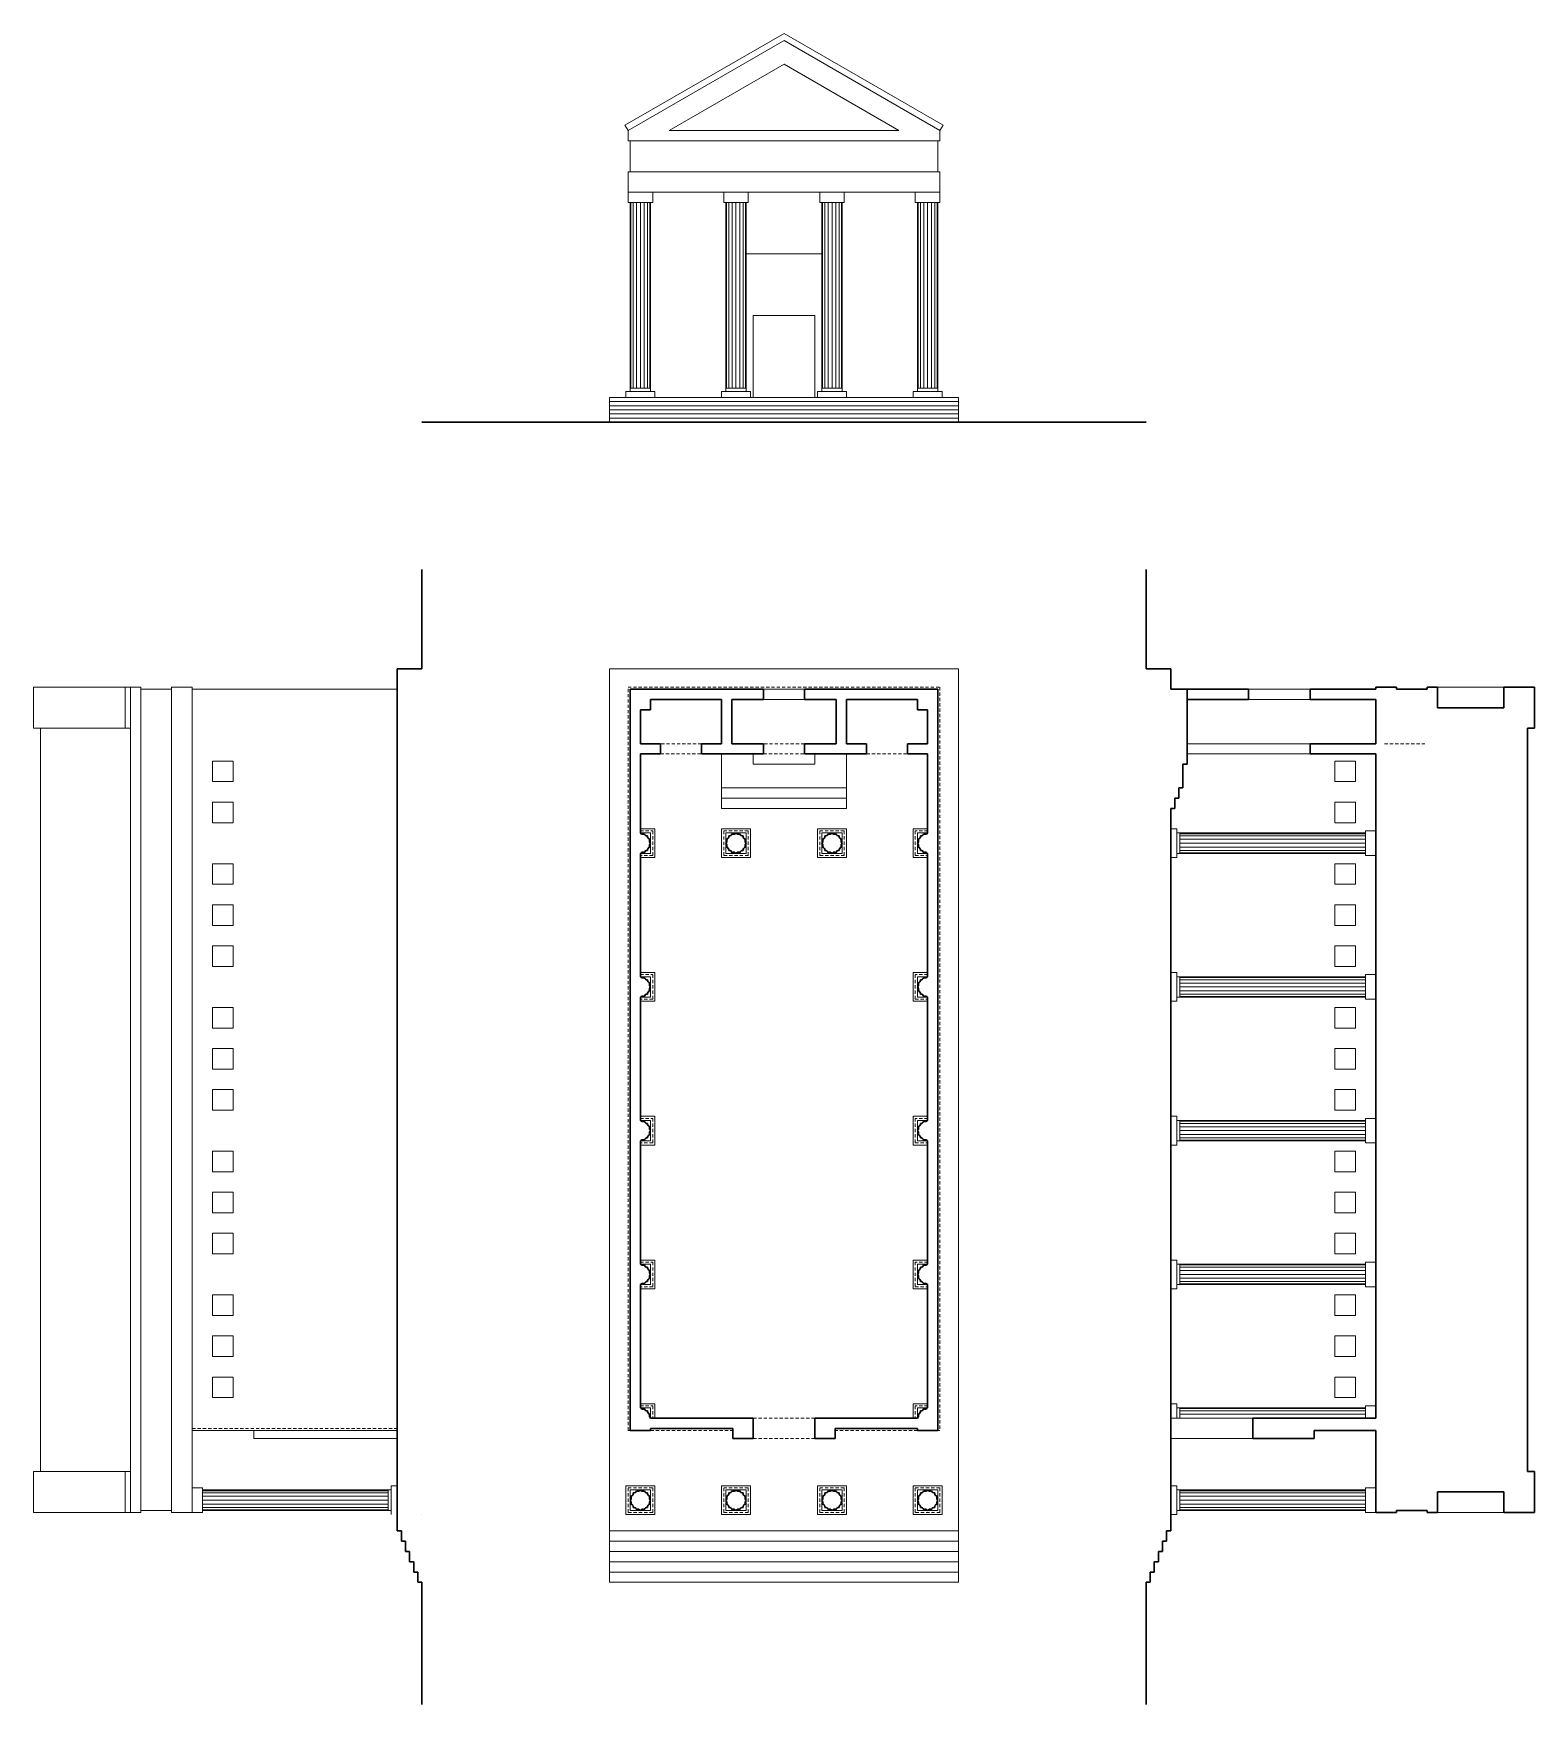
# Model space of a CAD drawing. Header units: metres. Extents: x -29.1 to 44.1, y -9.5 to 71.9.
import ezdxf

# ---------------------------------------------------------------- set-up
doc = ezdxf.new("R2010")
doc.units = ezdxf.units.M
doc.header["$LTSCALE"] = 0.025
doc.linetypes.add('HIDDEN', pattern=[9.525, 6.35, -3.175])
for name, color, linetype, lineweight in [('alvenaria', 7, 'Continuous', 30), ('projeções', 166, 'HIDDEN', 5), ('visto', 150, 'Continuous', 5)]:
    doc.layers.add(name, color=color, linetype=linetype, lineweight=lineweight)

msp = doc.modelspace()

# ---------------------------------------------------------------- linework, layer by layer
at = {"layer": 'alvenaria', "extrusion": (0, -1e-16, -1)}
msp.add_line((25.143, 53.012), (-10.143, 53.012), dxfattribs=at)
at = {"layer": 'alvenaria'}
for p, q in [((-10.143, 45.836), (-10.143, 41)), ((25.143, 45.836), (25.143, 41)), ((-10.143, 41), (-11.343, 41)), ((-11.343, 41), (-11.343, -1)), ((25.143, 41), (26.343, 41)), ((26.343, 41), (26.343, 40)), ((6.5, 40), (0, 40)), ((0, 40), (0, 3.9)), ((6.5, 39.5), (6.5, 40)), ((8.5, 39.5), (8.5, 40)), ((8.5, 40), (15, 40)), ((15, 40), (15, 3.9)), ((26.343, 40), (30.143, 40)), ((27.143, 40), (27.143, 36.35)), ((30.143, 39.5), (30.143, 40)), ((33.143, 39.5), (33.143, 40)), ((33.143, 40), (36.343, 40)), ((36.343, 40.1), (36.343, 40)), ((36.343, 40.1), (37.343, 40.1)), ((37.343, 40.1), (37.343, 40)), ((37.343, 40), (38.843, 40)), ((38.843, 40.1), (38.843, 40)), ((38.843, 40.1), (39.343, 40.1)), ((39.343, 40.1), (39.343, 39.1)), ((42.576, 40.1), (42.576, 39.1)), ((42.576, 40.1), (44.077, 40.1)), ((44.077, 38.1), (44.077, 40.1)), ((1, 39), (1, 39.5)), ((1, 39.5), (4.46, 39.5)), ((4.46, 39.5), (4.46, 37.35)), ((4.96, 37.35), (4.96, 39.5)), ((4.96, 39.5), (6.5, 39.5)), ((10.04, 39.5), (8.5, 39.5)), ((10.04, 37.35), (10.04, 39.5)), ((14, 39.5), (10.54, 39.5)), ((10.54, 39.5), (10.54, 37.35)), ((14, 39), (14, 39.5)), ((27.143, 39.5), (30.143, 39.5)), ((33.143, 39.5), (36.343, 39.5)), ((36.343, 39.5), (36.343, 37.35)), ((39.343, 39.1), (42.576, 39.1)), ((0.5, 37.35), (0.5, 39)), ((0.5, 39), (1, 39)), ((14.5, 39), (14, 39)), ((14.5, 37.35), (14.5, 39)), ((43.731, 1.9), (43.731, 38.1)), ((43.731, 38.1), (44.077, 38.1)), ((1.48, 37.35), (0.5, 37.35)), ((0.5, 33), (0.5, 36.85)), ((0.5, 36.85), (1.48, 36.85)), ((1.48, 36.85), (1.48, 37.35)), ((4.46, 37.35), (3.48, 37.35)), ((3.48, 37.35), (3.48, 36.85)), ((3.48, 36.85), (6.5, 36.85)), ((6.5, 37.35), (4.96, 37.35)), ((6.5, 36.85), (6.5, 37.35)), ((8.5, 36.85), (8.5, 37.35)), ((8.5, 37.35), (10.04, 37.35)), ((11.52, 36.85), (8.5, 36.85)), ((10.54, 37.35), (11.52, 37.35)), ((11.52, 37.35), (11.52, 36.85)), ((13.52, 36.85), (13.52, 37.35)), ((13.52, 37.35), (14.5, 37.35)), ((14.5, 36.85), (13.52, 36.85)), ((14.5, 33), (14.5, 36.85)), ((33.143, 37.35), (33.143, 36.85)), ((33.143, 37.35), (36.343, 37.35)), ((33.143, 36.85), (36.343, 36.85)), ((36.343, 36.85), (36.343, 4.5)), ((26.943, 36.35), (27.143, 36.35)), ((26.943, 36.35), (26.943, 35.2)), ((26.743, 35.2), (26.943, 35.2)), ((26.743, 35.2), (26.743, 34.7)), ((26.343, 34.2), (26.543, 34.2)), ((26.343, 34.2), (26.343, -1)), ((26.543, 34.7), (26.743, 34.7)), ((26.543, 34.7), (26.543, 34.2)), ((0.5, 26), (0.5, 32)), ((14.5, 26), (14.5, 32)), ((0.5, 19), (0.5, 25)), ((14.5, 19), (14.5, 25)), ((0.5, 12), (0.5, 18)), ((14.5, 12), (14.5, 18)), ((0.5, 5), (0.5, 11)), ((14.5, 5), (14.5, 11)), ((6, 4.5), (1, 4.5)), ((6, 3.5), (6, 4.5)), ((9, 3.5), (9, 4.5)), ((9, 4.5), (14, 4.5)), ((30.343, 3.5), (30.343, 4.5)), ((30.343, 4.5), (36.343, 4.5)), ((0, 3.9), (1, 3.9)), ((1, 4), (5, 4)), ((1, 3.9), (1, 4)), ((5, 4), (5, 3.5)), ((5, 3.5), (6, 3.5)), ((10, 3.5), (9, 3.5)), ((14, 4), (10, 4)), ((10, 4), (10, 3.5)), ((14, 3.9), (14, 4)), ((15, 3.9), (14, 3.9)), ((30.343, 3.5), (33.343, 3.5)), ((33.343, 3.9), (33.343, 3.5)), ((33.343, 3.9), (36.343, 3.9)), ((36.343, 3.9), (36.343, -0.1)), ((43.731, 1.9), (44.077, 1.9)), ((44.077, -0.1), (44.077, 1.9)), ((39.343, -0.1), (39.343, 0.9)), ((39.343, 0.9), (42.576, 0.9)), ((42.576, -0.1), (42.576, 0.9)), ((37.343, 0), (38.843, 0)), ((37.343, 0), (37.343, -0.1)), ((38.843, 0), (38.843, -0.1)), ((36.343, -0.1), (37.343, -0.1)), ((38.843, -0.1), (39.343, -0.1)), ((42.576, -0.1), (44.077, -0.1)), ((-11.143, -1), (-11.343, -1)), ((-11.143, -1), (-11.143, -1.5)), ((-10.943, -1.5), (-11.143, -1.5)), ((-10.943, -1.5), (-10.943, -2)), ((25.943, -1.5), (25.943, -2)), ((25.943, -1.5), (26.143, -1.5)), ((26.143, -1), (26.143, -1.5)), ((26.143, -1), (26.343, -1)), ((-10.743, -2), (-10.943, -2)), ((-10.743, -2), (-10.743, -2.5)), ((25.743, -2), (25.743, -2.5)), ((25.743, -2), (25.943, -2)), ((-10.543, -2.5), (-10.743, -2.5)), ((-10.543, -2.5), (-10.543, -3)), ((-10.343, -3), (-10.543, -3)), ((-10.343, -3), (-10.343, -3.5)), ((25.343, -3), (25.343, -3.5)), ((25.343, -3), (25.543, -3)), ((25.543, -2.5), (25.543, -3)), ((25.543, -2.5), (25.743, -2.5)), ((-10.143, -3.5), (-10.343, -3.5)), ((-10.143, -3.5), (-10.143, -9.455)), ((25.143, -3.5), (25.143, -9.455)), ((25.143, -3.5), (25.343, -3.5))]:
    msp.add_line(p, q, dxfattribs=at)
for centre, start, end in [((0.615, 33.076), 213.51953, 303.98047), ((0.826, 32.988), 191.01953, 281.48047), ((0.988, 32.826), 168.51953, 258.98047), ((1.076, 32.615), 146.01953, 236.48047), ((4.584, 32.615), 303.51953, 33.98047), ((4.672, 32.826), 281.01953, 11.48047), ((4.834, 32.988), 258.51953, 348.98047), ((5.045, 33.076), 236.01953, 326.48047), ((5.275, 33.076), 213.51953, 303.98047), ((5.486, 32.988), 191.01953, 281.48047), ((5.648, 32.826), 168.51953, 258.98047), ((5.736, 32.615), 146.01953, 236.48047), ((9.264, 32.615), 303.51953, 33.98047), ((9.352, 32.826), 281.01953, 11.48047), ((9.514, 32.988), 258.51953, 348.98047), ((9.725, 33.076), 236.01953, 326.48047), ((9.955, 33.076), 213.51953, 303.98047), ((10.166, 32.988), 191.01953, 281.48047), ((10.328, 32.826), 168.51953, 258.98047), ((10.416, 32.615), 146.01953, 236.48047), ((13.924, 32.615), 303.51953, 33.98047), ((14.012, 32.826), 281.01953, 11.48047), ((14.174, 32.988), 258.51953, 348.98047), ((14.385, 33.076), 236.01953, 326.48047), ((0.615, 31.924), 56.01953, 146.48047), ((0.826, 32.012), 78.51953, 168.98047), ((0.988, 32.174), 101.01953, 191.48047), ((1.076, 32.385), 123.51953, 213.98047), ((4.584, 32.385), 326.01953, 56.48047), ((4.672, 32.174), 348.51953, 78.98047), ((4.834, 32.012), 11.01953, 101.48047), ((5.045, 31.924), 33.51953, 123.98047), ((5.275, 31.924), 56.01953, 146.48047), ((5.486, 32.012), 78.51953, 168.98047), ((5.648, 32.174), 101.01953, 191.48047), ((5.736, 32.385), 123.51953, 213.98047), ((9.264, 32.385), 326.01953, 56.48047), ((9.352, 32.174), 348.51953, 78.98047), ((9.514, 32.012), 11.01953, 101.48047), ((9.725, 31.924), 33.51953, 123.98047), ((9.955, 31.924), 56.01953, 146.48047), ((10.166, 32.012), 78.51953, 168.98047), ((10.328, 32.174), 101.01953, 191.48047), ((10.416, 32.385), 123.51953, 213.98047), ((13.924, 32.385), 326.01953, 56.48047), ((14.012, 32.174), 348.51953, 78.98047), ((14.174, 32.012), 11.01953, 101.48047), ((14.385, 31.924), 33.51953, 123.98047), ((0.615, 26.076), 213.51953, 303.98047), ((0.826, 25.988), 191.01953, 281.48047), ((0.988, 25.826), 168.51953, 258.98047), ((0.988, 25.174), 101.01953, 191.48047), ((1.076, 25.615), 146.01953, 236.48047), ((1.076, 25.385), 123.51953, 213.98047), ((13.924, 25.615), 303.51953, 33.98047), ((13.924, 25.385), 326.01953, 56.48047), ((14.012, 25.826), 281.01953, 11.48047), ((14.012, 25.174), 348.51953, 78.98047), ((14.174, 25.988), 258.51953, 348.98047), ((14.385, 26.076), 236.01953, 326.48047), ((0.615, 24.924), 56.01953, 146.48047), ((0.826, 25.012), 78.51953, 168.98047), ((14.174, 25.012), 11.01953, 101.48047), ((14.385, 24.924), 33.51953, 123.98047), ((0.615, 19.076), 213.51953, 303.98047), ((0.826, 18.988), 191.01953, 281.48047), ((0.988, 18.826), 168.51953, 258.98047), ((14.012, 18.826), 281.01953, 11.48047), ((14.174, 18.988), 258.51953, 348.98047), ((14.385, 19.076), 236.01953, 326.48047), ((0.615, 17.924), 56.01953, 146.48047), ((0.826, 18.012), 78.51953, 168.98047), ((0.988, 18.174), 101.01953, 191.48047), ((1.076, 18.615), 146.01953, 236.48047), ((1.076, 18.385), 123.51953, 213.98047), ((13.924, 18.615), 303.51953, 33.98047), ((13.924, 18.385), 326.01953, 56.48047), ((14.012, 18.174), 348.51953, 78.98047), ((14.174, 18.012), 11.01953, 101.48047), ((14.385, 17.924), 33.51953, 123.98047), ((0.615, 12.076), 213.51953, 303.98047), ((0.826, 11.988), 191.01953, 281.48047), ((0.988, 11.826), 168.51953, 258.98047), ((1.076, 11.615), 146.01953, 236.48047), ((1.076, 11.385), 123.51953, 213.98047), ((13.924, 11.615), 303.51953, 33.98047), ((13.924, 11.385), 326.01953, 56.48047), ((14.012, 11.826), 281.01953, 11.48047), ((14.174, 11.988), 258.51953, 348.98047), ((14.385, 12.076), 236.01953, 326.48047), ((0.615, 10.924), 56.01953, 146.48047), ((0.826, 11.012), 78.51953, 168.98047), ((0.988, 11.174), 101.01953, 191.48047), ((14.012, 11.174), 348.51953, 78.98047), ((14.174, 11.012), 11.01953, 101.48047), ((14.385, 10.924), 33.51953, 123.98047), ((0.615, 5.076), 213.51953, 303.98047), ((0.826, 4.988), 191.01953, 281.48047), ((14.174, 4.988), 258.51953, 348.98047), ((14.385, 5.076), 236.01953, 326.48047), ((0.988, 4.826), 168.51953, 258.98047), ((1.076, 4.615), 146.01953, 236.48047), ((13.924, 4.615), 303.51953, 33.98047), ((14.012, 4.826), 281.01953, 11.48047), ((0.012, 0.826), 281.01953, 11.48047), ((0.174, 0.988), 258.51953, 348.98047), ((0.385, 1.076), 236.01953, 326.48047), ((0.615, 1.076), 213.51953, 303.98047), ((0.826, 0.988), 191.01953, 281.48047), ((0.988, 0.826), 168.51953, 258.98047), ((4.672, 0.826), 281.01953, 11.48047), ((4.834, 0.988), 258.51953, 348.98047), ((5.045, 1.076), 236.01953, 326.48047), ((5.275, 1.076), 213.51953, 303.98047), ((5.486, 0.988), 191.01953, 281.48047), ((5.648, 0.826), 168.51953, 258.98047), ((9.352, 0.826), 281.01953, 11.48047), ((9.514, 0.988), 258.51953, 348.98047), ((9.725, 1.076), 236.01953, 326.48047), ((9.955, 1.076), 213.51953, 303.98047), ((10.166, 0.988), 191.01953, 281.48047), ((10.328, 0.826), 168.51953, 258.98047), ((14.012, 0.826), 281.01953, 11.48047), ((14.174, 0.988), 258.51953, 348.98047), ((14.385, 1.076), 236.01953, 326.48047), ((14.615, 1.076), 213.51953, 303.98047), ((14.826, 0.988), 191.01953, 281.48047), ((14.988, 0.826), 168.51953, 258.98047), ((-0.076, 0.615), 303.51953, 33.98047), ((-0.076, 0.385), 326.01953, 56.48047), ((0.012, 0.174), 348.51953, 78.98047), ((0.174, 0.012), 11.01953, 101.48047), ((0.385, -0.076), 33.51953, 123.98047), ((0.615, -0.076), 56.01953, 146.48047), ((0.826, 0.012), 78.51953, 168.98047), ((0.988, 0.174), 101.01953, 191.48047), ((1.076, 0.615), 146.01953, 236.48047), ((1.076, 0.385), 123.51953, 213.98047), ((4.584, 0.615), 303.51953, 33.98047), ((4.584, 0.385), 326.01953, 56.48047), ((4.672, 0.174), 348.51953, 78.98047), ((4.834, 0.012), 11.01953, 101.48047), ((5.045, -0.076), 33.51953, 123.98047), ((5.275, -0.076), 56.01953, 146.48047), ((5.486, 0.012), 78.51953, 168.98047), ((5.648, 0.174), 101.01953, 191.48047), ((5.736, 0.615), 146.01953, 236.48047), ((5.736, 0.385), 123.51953, 213.98047), ((9.264, 0.615), 303.51953, 33.98047), ((9.264, 0.385), 326.01953, 56.48047), ((9.352, 0.174), 348.51953, 78.98047), ((9.514, 0.012), 11.01953, 101.48047), ((9.725, -0.076), 33.51953, 123.98047), ((9.955, -0.076), 56.01953, 146.48047), ((10.166, 0.012), 78.51953, 168.98047), ((10.328, 0.174), 101.01953, 191.48047), ((10.416, 0.615), 146.01953, 236.48047), ((10.416, 0.385), 123.51953, 213.98047), ((13.924, 0.615), 303.51953, 33.98047), ((13.924, 0.385), 326.01953, 56.48047), ((14.012, 0.174), 348.51953, 78.98047), ((14.174, 0.012), 11.01953, 101.48047), ((14.385, -0.076), 33.51953, 123.98047), ((14.615, -0.076), 56.01953, 146.48047), ((14.826, 0.012), 78.51953, 168.98047), ((14.988, 0.174), 101.01953, 191.48047), ((15.076, 0.615), 146.01953, 236.48047), ((15.076, 0.385), 123.51953, 213.98047)]:
    msp.add_arc(centre, 0.137, start, end, dxfattribs=at)
at = {"layer": 'projeções'}
for p, q in [((-0.1, 3.9), (-0.1, 40.1)), ((-0.1, 40.1), (15.1, 40.1)), ((15.1, 40.1), (15.1, 3.9)), ((3.48, 37.35), (1.48, 37.35)), ((1.48, 36.85), (3.48, 36.85)), ((8.5, 37.35), (6.5, 37.35)), ((6.5, 36.85), (8.5, 36.85)), ((11.52, 36.85), (13.52, 36.85)), ((0.5, 33.1), (1.1, 33.1)), ((1.1, 33.1), (1.1, 31.9)), ((4.56, 31.9), (4.56, 33.1)), ((4.56, 33.1), (5.76, 33.1)), ((5.76, 33.1), (5.76, 31.9)), ((9.24, 31.9), (9.24, 33.1)), ((9.24, 33.1), (10.44, 33.1)), ((10.44, 33.1), (10.44, 31.9)), ((14.5, 33.1), (13.9, 33.1)), ((13.9, 33.1), (13.9, 31.9)), ((1.1, 31.9), (0.5, 31.9)), ((5.76, 31.9), (4.56, 31.9)), ((10.44, 31.9), (9.24, 31.9)), ((13.9, 31.9), (14.5, 31.9)), ((0.5, 26.1), (1.1, 26.1)), ((1.1, 26.1), (1.1, 24.9)), ((14.5, 26.1), (13.9, 26.1)), ((13.9, 26.1), (13.9, 24.9)), ((1.1, 24.9), (0.5, 24.9)), ((13.9, 24.9), (14.5, 24.9)), ((0.5, 19.1), (1.1, 19.1)), ((1.1, 19.1), (1.1, 17.9)), ((14.5, 19.1), (13.9, 19.1)), ((13.9, 19.1), (13.9, 17.9)), ((1.1, 17.9), (0.5, 17.9)), ((13.9, 17.9), (14.5, 17.9)), ((0.5, 12.1), (1.1, 12.1)), ((1.1, 12.1), (1.1, 10.9)), ((14.5, 12.1), (13.9, 12.1)), ((13.9, 12.1), (13.9, 10.9)), ((1.1, 10.9), (0.5, 10.9)), ((13.9, 10.9), (14.5, 10.9)), ((0.5, 5.1), (1.1, 5.1)), ((1.1, 5.1), (1.1, 4.5)), ((14.5, 5.1), (13.9, 5.1)), ((13.9, 5.1), (13.9, 4.5)), ((9, 4.5), (6, 4.5)), ((-11.343, 4), (-21.343, 4)), ((0, 3.9), (-0.1, 3.9)), ((1, 3.9), (5, 3.9)), ((6, 3.5), (9, 3.5)), ((14, 3.9), (10, 3.9)), ((15.1, 3.9), (15, 3.9)), ((-0.1, -0.1), (-0.1, 1.1)), ((-0.1, 1.1), (1.1, 1.1)), ((1.1, 1.1), (1.1, -0.1)), ((4.56, -0.1), (4.56, 1.1)), ((4.56, 1.1), (5.76, 1.1)), ((5.76, 1.1), (5.76, -0.1)), ((9.24, -0.1), (9.24, 1.1)), ((9.24, 1.1), (10.44, 1.1)), ((10.44, 1.1), (10.44, -0.1)), ((13.9, -0.1), (13.9, 1.1)), ((13.9, 1.1), (15.1, 1.1)), ((15.1, 1.1), (15.1, -0.1)), ((1.1, -0.1), (-0.1, -0.1)), ((5.76, -0.1), (4.56, -0.1)), ((10.44, -0.1), (9.24, -0.1)), ((15.1, -0.1), (13.9, -0.1))]:
    msp.add_line(p, q, dxfattribs=at)
at = {"layer": 'projeções', "extrusion": (-4e-16, 0, -1)}
msp.add_line((36.766, 37.35), (38.766, 37.35), dxfattribs=at)
at = {"layer": 'visto', "extrusion": (0, -1e-16, -1)}
for p, q in [((-0.25, 67.472), (7.5, 71.946)), ((15.25, 67.472), (7.5, 71.946)), ((-0.1, 67.212), (7.5, 71.6)), ((15.1, 67.212), (7.5, 71.6)), ((1.9, 67.212), (7.5, 70.445)), ((13.1, 67.212), (7.5, 70.445)), ((-0.1, 67.212), (-0.25, 67.472)), ((-0.1, 66.712), (-0.1, 67.212)), ((13.1, 67.212), (1.9, 67.212)), ((15.1, 67.212), (15.25, 67.472)), ((15.1, 67.212), (15.1, 66.712)), ((15.1, 66.712), (-0.1, 66.712)), ((0, 65.212), (0, 66.712)), ((15, 66.712), (15, 65.212)), ((15.1, 65.212), (-0.1, 65.212)), ((-0.1, 63.712), (-0.1, 65.212)), ((15.1, 65.212), (15.1, 63.712)), ((15.1, 64.212), (-0.1, 64.212)), ((1.1, 63.712), (-0.1, 63.712)), ((0, 63.712), (0, 54.512)), ((0.038, 63.712), (0.038, 54.662)), ((0.146, 63.712), (0.146, 54.662)), ((0.309, 63.712), (0.309, 54.662)), ((0.5, 63.712), (0.5, 54.662)), ((0.691, 63.712), (0.691, 54.662)), ((0.854, 63.712), (0.854, 54.662)), ((0.962, 63.712), (0.962, 54.662)), ((1, 63.712), (1, 54.512)), ((1.1, 64.212), (1.1, 63.712)), ((4.56, 63.712), (4.56, 64.212)), ((5.76, 63.712), (4.56, 63.712)), ((4.66, 63.712), (4.66, 54.512)), ((4.698, 63.712), (4.698, 54.662)), ((4.806, 63.712), (4.806, 54.662)), ((4.969, 63.712), (4.969, 54.662)), ((5.16, 63.712), (5.16, 54.662)), ((5.351, 63.712), (5.351, 54.662)), ((5.514, 63.712), (5.514, 54.662)), ((5.622, 63.712), (5.622, 54.662)), ((5.66, 63.712), (5.66, 54.512)), ((5.76, 64.212), (5.76, 63.712)), ((9.24, 63.712), (9.24, 64.212)), ((10.44, 63.712), (9.24, 63.712)), ((9.34, 63.712), (9.34, 54.512)), ((9.378, 63.712), (9.378, 54.662)), ((9.486, 63.712), (9.486, 54.662)), ((9.649, 63.712), (9.649, 54.662)), ((9.84, 63.712), (9.84, 54.662)), ((10.031, 63.712), (10.031, 54.662)), ((10.194, 63.712), (10.194, 54.662)), ((10.302, 63.712), (10.302, 54.662)), ((10.34, 63.712), (10.34, 54.512)), ((10.44, 64.212), (10.44, 63.712)), ((13.9, 63.712), (13.9, 64.212)), ((15.1, 63.712), (13.9, 63.712)), ((14, 63.712), (14, 54.512)), ((14.038, 63.712), (14.038, 54.662)), ((14.146, 63.712), (14.146, 54.662)), ((14.309, 63.712), (14.309, 54.662)), ((14.5, 63.712), (14.5, 54.662)), ((14.691, 63.712), (14.691, 54.662)), ((14.854, 63.712), (14.854, 54.662)), ((14.962, 63.712), (14.962, 54.662)), ((15, 63.712), (15, 54.512)), ((5.66, 61.212), (9.34, 61.212)), ((6, 58.212), (9, 58.212)), ((6, 58.212), (6, 54.212)), ((9, 58.212), (9, 54.212)), ((1, 54.662), (0, 54.662)), ((5.66, 54.662), (4.66, 54.662)), ((10.34, 54.662), (9.34, 54.662)), ((15, 54.662), (14, 54.662)), ((-1, 54.212), (-1, 53.012)), ((16, 54.212), (-1, 54.212)), ((16, 54.012), (-1, 54.012)), ((16, 53.812), (-1, 53.812)), ((-0.2, 54.512), (-0.2, 54.212)), ((1.2, 54.512), (-0.2, 54.512)), ((1.2, 54.512), (1.2, 54.212)), ((5.86, 54.512), (4.46, 54.512)), ((4.46, 54.512), (4.46, 54.212)), ((5.86, 54.512), (5.86, 54.212)), ((10.54, 54.512), (9.14, 54.512)), ((9.14, 54.512), (9.14, 54.212)), ((10.54, 54.512), (10.54, 54.212)), ((15.2, 54.512), (13.8, 54.512)), ((13.8, 54.512), (13.8, 54.212)), ((15.2, 54.512), (15.2, 54.212)), ((16, 54.212), (16, 53.012)), ((16, 53.612), (-1, 53.612)), ((16, 53.412), (-1, 53.412)), ((16, 53.212), (-1, 53.212))]:
    msp.add_line(p, q, dxfattribs=at)
at = {"layer": 'visto'}
for p, q in [((16, 41), (-1, 41)), ((-1, 41), (-1, -3.5)), ((16, -3.5), (16, 41)), ((-23.843, 40.1), (-29.077, 40.1)), ((-29.077, 38.1), (-29.077, 40.1)), ((-24.603, 38.1), (-24.603, 40.1)), ((-24.343, 40.1), (-24.343, -0.1)), ((-23.843, 40.1), (-23.843, -0.1)), ((-22.343, 40), (-23.843, 40)), ((-22.343, 40.1), (-22.343, -0.1)), ((-21.343, 40.1), (-22.343, 40.1)), ((-21.343, 40.1), (-21.343, -0.1)), ((-11.343, 40), (-21.343, 40)), ((6.5, 40), (8.5, 40)), ((30.143, 40), (33.143, 40)), ((42.576, 40.1), (39.343, 40.1)), ((8.5, 39.5), (6.5, 39.5)), ((33.143, 39.5), (30.143, 39.5)), ((-24.343, 38.1), (-29.077, 38.1)), ((-28.731, 1.9), (-28.731, 38.1)), ((4.46, 34.2), (4.46, 36.85)), ((6, 36.35), (6, 36.85)), ((9, 36.35), (9, 36.85)), ((10.54, 34.2), (10.54, 36.85)), ((33.143, 37.35), (27.143, 37.35)), ((33.143, 36.85), (27.143, 36.85)), ((-20.343, 36.5), (-20.343, 35.5)), ((-19.343, 36.5), (-20.343, 36.5)), ((-19.343, 36.5), (-19.343, 35.5)), ((6, 36.35), (9, 36.35)), ((34.343, 36.5), (34.343, 35.5)), ((34.343, 36.5), (35.343, 36.5)), ((35.343, 36.5), (35.343, 35.5)), ((-19.343, 35.5), (-20.343, 35.5)), ((4.46, 35.2), (10.54, 35.2)), ((34.343, 35.5), (35.343, 35.5)), ((-20.343, 34.5), (-20.343, 33.5)), ((-19.343, 34.5), (-20.343, 34.5)), ((-19.343, 34.5), (-19.343, 33.5)), ((4.46, 34.7), (10.54, 34.7)), ((4.46, 34.2), (10.54, 34.2)), ((34.343, 34.5), (34.343, 33.5)), ((34.343, 34.5), (35.343, 34.5)), ((35.343, 34.5), (35.343, 33.5)), ((-19.343, 33.5), (-20.343, 33.5)), ((34.343, 33.5), (35.343, 33.5)), ((0.5, 33.2), (1.2, 33.2)), ((0.5, 33), (1, 33)), ((1, 33), (1, 32)), ((1.2, 33.2), (1.2, 31.8)), ((4.46, 33.2), (5.86, 33.2)), ((4.46, 31.8), (4.46, 33.2)), ((4.66, 32), (4.66, 33)), ((4.66, 33), (5.66, 33)), ((5.66, 33), (5.66, 32)), ((5.86, 33.2), (5.86, 31.8)), ((9.14, 33.2), (10.54, 33.2)), ((9.14, 31.8), (9.14, 33.2)), ((9.34, 32), (9.34, 33)), ((9.34, 33), (10.34, 33)), ((10.34, 33), (10.34, 32)), ((10.54, 33.2), (10.54, 31.8)), ((14.5, 33.2), (13.8, 33.2)), ((13.8, 33.2), (13.8, 31.8)), ((14.5, 33), (14, 33)), ((14, 33), (14, 32)), ((26.643, 33.2), (26.343, 33.2)), ((26.643, 31.8), (26.643, 33.2)), ((35.843, 33), (26.643, 33)), ((26.793, 32), (26.793, 33)), ((35.843, 32.962), (26.793, 32.962)), ((35.843, 32.854), (26.793, 32.854)), ((35.843, 32.691), (26.793, 32.691)), ((35.843, 33.1), (35.843, 31.9)), ((36.343, 33.1), (35.843, 33.1)), ((1, 32), (0.5, 32)), ((1.2, 31.8), (0.5, 31.8)), ((5.86, 31.8), (4.46, 31.8)), ((5.66, 32), (4.66, 32)), ((10.54, 31.8), (9.14, 31.8)), ((10.34, 32), (9.34, 32)), ((13.8, 31.8), (14.5, 31.8)), ((14, 32), (14.5, 32)), ((26.643, 31.8), (26.343, 31.8)), ((35.843, 32), (26.643, 32)), ((35.843, 32.5), (26.793, 32.5)), ((35.843, 32.309), (26.793, 32.309)), ((35.843, 32.146), (26.793, 32.146)), ((35.843, 32.038), (26.793, 32.038)), ((36.343, 31.9), (35.843, 31.9)), ((-20.343, 31.5), (-20.343, 30.5)), ((-19.343, 31.5), (-20.343, 31.5)), ((-19.343, 31.5), (-19.343, 30.5)), ((34.343, 31.5), (34.343, 30.5)), ((34.343, 31.5), (35.343, 31.5)), ((35.343, 31.5), (35.343, 30.5)), ((-19.343, 30.5), (-20.343, 30.5)), ((34.343, 30.5), (35.343, 30.5)), ((-19.343, 29.5), (-20.343, 29.5)), ((-20.343, 29.5), (-20.343, 28.5)), ((-19.343, 29.5), (-19.343, 28.5)), ((34.343, 29.5), (34.343, 28.5)), ((34.343, 29.5), (35.343, 29.5)), ((35.343, 29.5), (35.343, 28.5)), ((-19.343, 28.5), (-20.343, 28.5)), ((34.343, 28.5), (35.343, 28.5)), ((-19.343, 27.5), (-20.343, 27.5)), ((-20.343, 27.5), (-20.343, 26.5)), ((-19.343, 27.5), (-19.343, 26.5)), ((34.343, 27.5), (34.343, 26.5)), ((34.343, 27.5), (35.343, 27.5)), ((35.343, 27.5), (35.343, 26.5)), ((-19.343, 26.5), (-20.343, 26.5)), ((0.5, 26.2), (1.2, 26.2)), ((1.2, 26.2), (1.2, 24.8)), ((14.5, 26.2), (13.8, 26.2)), ((13.8, 26.2), (13.8, 24.8)), ((26.643, 26.2), (26.343, 26.2)), ((26.643, 24.8), (26.643, 26.2)), ((34.343, 26.5), (35.343, 26.5)), ((35.843, 26.1), (35.843, 24.9)), ((36.343, 26.1), (35.843, 26.1)), ((0.5, 26), (1, 26)), ((1, 26), (1, 25)), ((14.5, 26), (14, 26)), ((14, 26), (14, 25)), ((35.843, 26), (26.643, 26)), ((26.793, 25), (26.793, 26)), ((35.843, 25.962), (26.793, 25.962)), ((35.843, 25.854), (26.793, 25.854)), ((35.843, 25.691), (26.793, 25.691)), ((35.843, 25.5), (26.793, 25.5)), ((35.843, 25.309), (26.793, 25.309)), ((-20.343, 24.5), (-20.343, 23.5)), ((-19.343, 24.5), (-20.343, 24.5)), ((-19.343, 24.5), (-19.343, 23.5)), ((1, 25), (0.5, 25)), ((1.2, 24.8), (0.5, 24.8)), ((13.8, 24.8), (14.5, 24.8)), ((14, 25), (14.5, 25)), ((26.643, 24.8), (26.343, 24.8)), ((35.843, 25), (26.643, 25)), ((35.843, 25.146), (26.793, 25.146)), ((35.843, 25.038), (26.793, 25.038)), ((34.343, 24.5), (34.343, 23.5)), ((34.343, 24.5), (35.343, 24.5)), ((35.343, 24.5), (35.343, 23.5)), ((36.343, 24.9), (35.843, 24.9)), ((-19.343, 23.5), (-20.343, 23.5)), ((34.343, 23.5), (35.343, 23.5)), ((-20.343, 22.5), (-20.343, 21.5)), ((-19.343, 22.5), (-20.343, 22.5)), ((-19.343, 22.5), (-19.343, 21.5)), ((34.343, 22.5), (34.343, 21.5)), ((34.343, 22.5), (35.343, 22.5)), ((35.343, 22.5), (35.343, 21.5)), ((-19.343, 21.5), (-20.343, 21.5)), ((34.343, 21.5), (35.343, 21.5)), ((-20.343, 20.5), (-20.343, 19.5)), ((-19.343, 20.5), (-20.343, 20.5)), ((-19.343, 20.5), (-19.343, 19.5)), ((34.343, 20.5), (34.343, 19.5)), ((34.343, 20.5), (35.343, 20.5)), ((35.343, 20.5), (35.343, 19.5)), ((-19.343, 19.5), (-20.343, 19.5)), ((0.5, 19.2), (1.2, 19.2)), ((0.5, 19), (1, 19)), ((1, 19), (1, 18)), ((1.2, 19.2), (1.2, 17.8)), ((14.5, 19.2), (13.8, 19.2)), ((13.8, 19.2), (13.8, 17.8)), ((14.5, 19), (14, 19)), ((14, 19), (14, 18)), ((26.643, 19.2), (26.343, 19.2)), ((26.643, 17.8), (26.643, 19.2)), ((35.843, 19), (26.643, 19)), ((26.793, 18), (26.793, 19)), ((35.843, 18.962), (26.793, 18.962)), ((35.843, 18.854), (26.793, 18.854)), ((34.343, 19.5), (35.343, 19.5)), ((35.843, 19.1), (35.843, 17.9)), ((36.343, 19.1), (35.843, 19.1)), ((1, 18), (0.5, 18)), ((14, 18), (14.5, 18)), ((35.843, 18), (26.643, 18)), ((35.843, 18.691), (26.793, 18.691)), ((35.843, 18.5), (26.793, 18.5)), ((35.843, 18.309), (26.793, 18.309)), ((35.843, 18.146), (26.793, 18.146)), ((35.843, 18.038), (26.793, 18.038)), ((-20.343, 17.5), (-20.343, 16.5)), ((-19.343, 17.5), (-20.343, 17.5)), ((-19.343, 17.5), (-19.343, 16.5)), ((1.2, 17.8), (0.5, 17.8)), ((13.8, 17.8), (14.5, 17.8)), ((26.643, 17.8), (26.343, 17.8)), ((34.343, 17.5), (34.343, 16.5)), ((34.343, 17.5), (35.343, 17.5)), ((35.343, 17.5), (35.343, 16.5)), ((36.343, 17.9), (35.843, 17.9)), ((-19.343, 16.5), (-20.343, 16.5)), ((34.343, 16.5), (35.343, 16.5)), ((-20.343, 15.5), (-20.343, 14.5)), ((-19.343, 15.5), (-20.343, 15.5)), ((-19.343, 15.5), (-19.343, 14.5)), ((34.343, 15.5), (34.343, 14.5)), ((34.343, 15.5), (35.343, 15.5)), ((35.343, 15.5), (35.343, 14.5)), ((-19.343, 14.5), (-20.343, 14.5)), ((34.343, 14.5), (35.343, 14.5)), ((-20.343, 13.5), (-20.343, 12.5)), ((-19.343, 13.5), (-20.343, 13.5)), ((-19.343, 13.5), (-19.343, 12.5)), ((34.343, 13.5), (34.343, 12.5)), ((34.343, 13.5), (35.343, 13.5)), ((35.343, 13.5), (35.343, 12.5)), ((-19.343, 12.5), (-20.343, 12.5)), ((34.343, 12.5), (35.343, 12.5)), ((0.5, 12.2), (1.2, 12.2)), ((0.5, 12), (1, 12)), ((1, 12), (1, 11)), ((1.2, 12.2), (1.2, 10.8)), ((14.5, 12.2), (13.8, 12.2)), ((13.8, 12.2), (13.8, 10.8)), ((14.5, 12), (14, 12)), ((14, 12), (14, 11)), ((26.643, 12.2), (26.343, 12.2)), ((26.643, 10.8), (26.643, 12.2)), ((35.843, 12), (26.643, 12)), ((26.793, 11), (26.793, 12)), ((35.843, 11.962), (26.793, 11.962)), ((35.843, 11.854), (26.793, 11.854)), ((35.843, 11.691), (26.793, 11.691)), ((35.843, 11.5), (26.793, 11.5)), ((35.843, 12.1), (35.843, 10.9)), ((36.343, 12.1), (35.843, 12.1)), ((1, 11), (0.5, 11)), ((1.2, 10.8), (0.5, 10.8)), ((13.8, 10.8), (14.5, 10.8)), ((14, 11), (14.5, 11)), ((26.643, 10.8), (26.343, 10.8)), ((35.843, 11), (26.643, 11)), ((35.843, 11.309), (26.793, 11.309)), ((35.843, 11.146), (26.793, 11.146)), ((35.843, 11.038), (26.793, 11.038)), ((36.343, 10.9), (35.843, 10.9)), ((-20.343, 10.5), (-20.343, 9.5)), ((-19.343, 10.5), (-20.343, 10.5)), ((-19.343, 10.5), (-19.343, 9.5)), ((34.343, 10.5), (34.343, 9.5)), ((34.343, 10.5), (35.343, 10.5)), ((35.343, 10.5), (35.343, 9.5)), ((-19.343, 9.5), (-20.343, 9.5)), ((34.343, 9.5), (35.343, 9.5)), ((-20.343, 8.5), (-20.343, 7.5)), ((-19.343, 8.5), (-20.343, 8.5)), ((-19.343, 8.5), (-19.343, 7.5)), ((34.343, 8.5), (34.343, 7.5)), ((34.343, 8.5), (35.343, 8.5)), ((35.343, 8.5), (35.343, 7.5)), ((-19.343, 7.5), (-20.343, 7.5)), ((34.343, 7.5), (35.343, 7.5)), ((-20.343, 6.5), (-20.343, 5.5)), ((-19.343, 6.5), (-20.343, 6.5)), ((-19.343, 6.5), (-19.343, 5.5)), ((34.343, 6.5), (34.343, 5.5)), ((34.343, 6.5), (35.343, 6.5)), ((35.343, 6.5), (35.343, 5.5)), ((-19.343, 5.5), (-20.343, 5.5)), ((0.5, 5.2), (1.2, 5.2)), ((0.5, 5), (1, 5)), ((1, 5), (1, 4.5)), ((1.2, 5.2), (1.2, 4.5)), ((14.5, 5.2), (13.8, 5.2)), ((13.8, 5.2), (13.8, 4.5)), ((14.5, 5), (14, 5)), ((14, 5), (14, 4.5)), ((26.643, 5.2), (26.343, 5.2)), ((26.643, 4.5), (26.643, 5.2)), ((35.843, 5), (26.643, 5)), ((26.793, 4.5), (26.793, 5)), ((35.843, 4.962), (26.793, 4.962)), ((34.343, 5.5), (35.343, 5.5)), ((35.843, 5.1), (35.843, 4.5)), ((36.343, 5.1), (35.843, 5.1)), ((30.343, 4.5), (26.343, 4.5)), ((35.843, 4.854), (26.793, 4.854)), ((35.843, 4.691), (26.793, 4.691)), ((-11.343, 3.9), (-21.343, 3.9)), ((-18.343, 3.9), (-18.343, 3.5)), ((-11.343, 3.5), (-18.343, 3.5)), ((30.343, 3.5), (26.343, 3.5)), ((36.343, 3.9), (35.843, 3.9)), ((-29.077, -0.1), (-29.077, 1.9)), ((-24.343, 1.9), (-29.077, 1.9)), ((-24.603, -0.1), (-24.603, 1.9)), ((-21.343, 1.1), (-20.843, 1.1)), ((-20.843, 1.1), (-20.843, -0.1)), ((-20.843, 1), (-11.643, 1)), ((-20.843, 0.962), (-11.793, 0.962)), ((-20.843, 0.854), (-11.793, 0.854)), ((-11.793, 0), (-11.793, 1)), ((-11.643, -0.2), (-11.643, 1.2)), ((-11.643, 1.2), (-11.343, 1.2)), ((-0.2, 1.2), (1.2, 1.2)), ((-0.2, -0.2), (-0.2, 1.2)), ((0, 0), (0, 1)), ((0, 1), (1, 1)), ((1, 1), (1, 0)), ((1.2, 1.2), (1.2, -0.2)), ((4.46, 1.2), (5.86, 1.2)), ((4.46, -0.2), (4.46, 1.2)), ((4.66, 0), (4.66, 1)), ((4.66, 1), (5.66, 1)), ((5.66, 1), (5.66, 0)), ((5.86, 1.2), (5.86, -0.2)), ((9.14, 1.2), (10.54, 1.2)), ((9.14, -0.2), (9.14, 1.2)), ((9.34, 0), (9.34, 1)), ((9.34, 1), (10.34, 1)), ((10.34, 1), (10.34, 0)), ((10.54, 1.2), (10.54, -0.2)), ((13.8, 1.2), (15.2, 1.2)), ((13.8, -0.2), (13.8, 1.2)), ((14, 0), (14, 1)), ((14, 1), (15, 1)), ((15, 1), (15, 0)), ((15.2, 1.2), (15.2, -0.2)), ((26.643, 1.2), (26.343, 1.2)), ((26.643, -0.2), (26.643, 1.2)), ((35.843, 1), (26.643, 1)), ((26.793, 0), (26.793, 1)), ((35.843, 0.962), (26.793, 0.962)), ((35.843, 0.854), (26.793, 0.854)), ((35.843, 1.1), (35.843, -0.1)), ((36.343, 1.1), (35.843, 1.1)), ((-22.343, 0), (-23.843, 0)), ((-20.843, 0.691), (-11.793, 0.691)), ((-20.843, 0.5), (-11.793, 0.5)), ((-20.843, 0.309), (-11.793, 0.309)), ((-20.843, 0.146), (-11.793, 0.146)), ((-20.843, 0.038), (-11.793, 0.038)), ((1, 0), (0, 0)), ((5.66, 0), (4.66, 0)), ((10.34, 0), (9.34, 0)), ((35.843, 0.691), (26.793, 0.691)), ((35.843, 0.5), (26.793, 0.5)), ((35.843, 0.309), (26.793, 0.309)), ((35.843, 0.146), (26.793, 0.146)), ((35.843, 0.038), (26.793, 0.038)), ((-24.343, -0.1), (-29.077, -0.1)), ((-23.843, -0.1), (-24.343, -0.1)), ((-21.343, -0.1), (-22.343, -0.1)), ((-21.343, -0.1), (-20.843, -0.1)), ((-20.843, 0), (-11.643, 0)), ((1.2, -0.2), (-0.2, -0.2)), ((5.86, -0.2), (4.46, -0.2)), ((10.54, -0.2), (9.14, -0.2)), ((15.2, -0.2), (13.8, -0.2)), ((15, 0), (14, 0)), ((26.643, -0.2), (26.343, -0.2)), ((35.843, 0), (26.643, 0)), ((36.343, -0.1), (35.843, -0.1)), ((42.576, -0.1), (39.343, -0.1)), ((-1, -1), (16, -1)), ((-1, -1.5), (16, -1.5)), ((-1, -2), (16, -2)), ((-1, -2.5), (16, -2.5)), ((-1, -3), (16, -3)), ((-1, -3.5), (16, -3.5))]:
    msp.add_line(p, q, dxfattribs=at)
at = {"layer": 'visto', "extrusion": (1, 0, -2e-16)}
msp.add_line((-10.143, -0.2, 1.5), (-10.143, -0.2, 1.2), dxfattribs=at)

doc.saveas('drawing.dxf')
